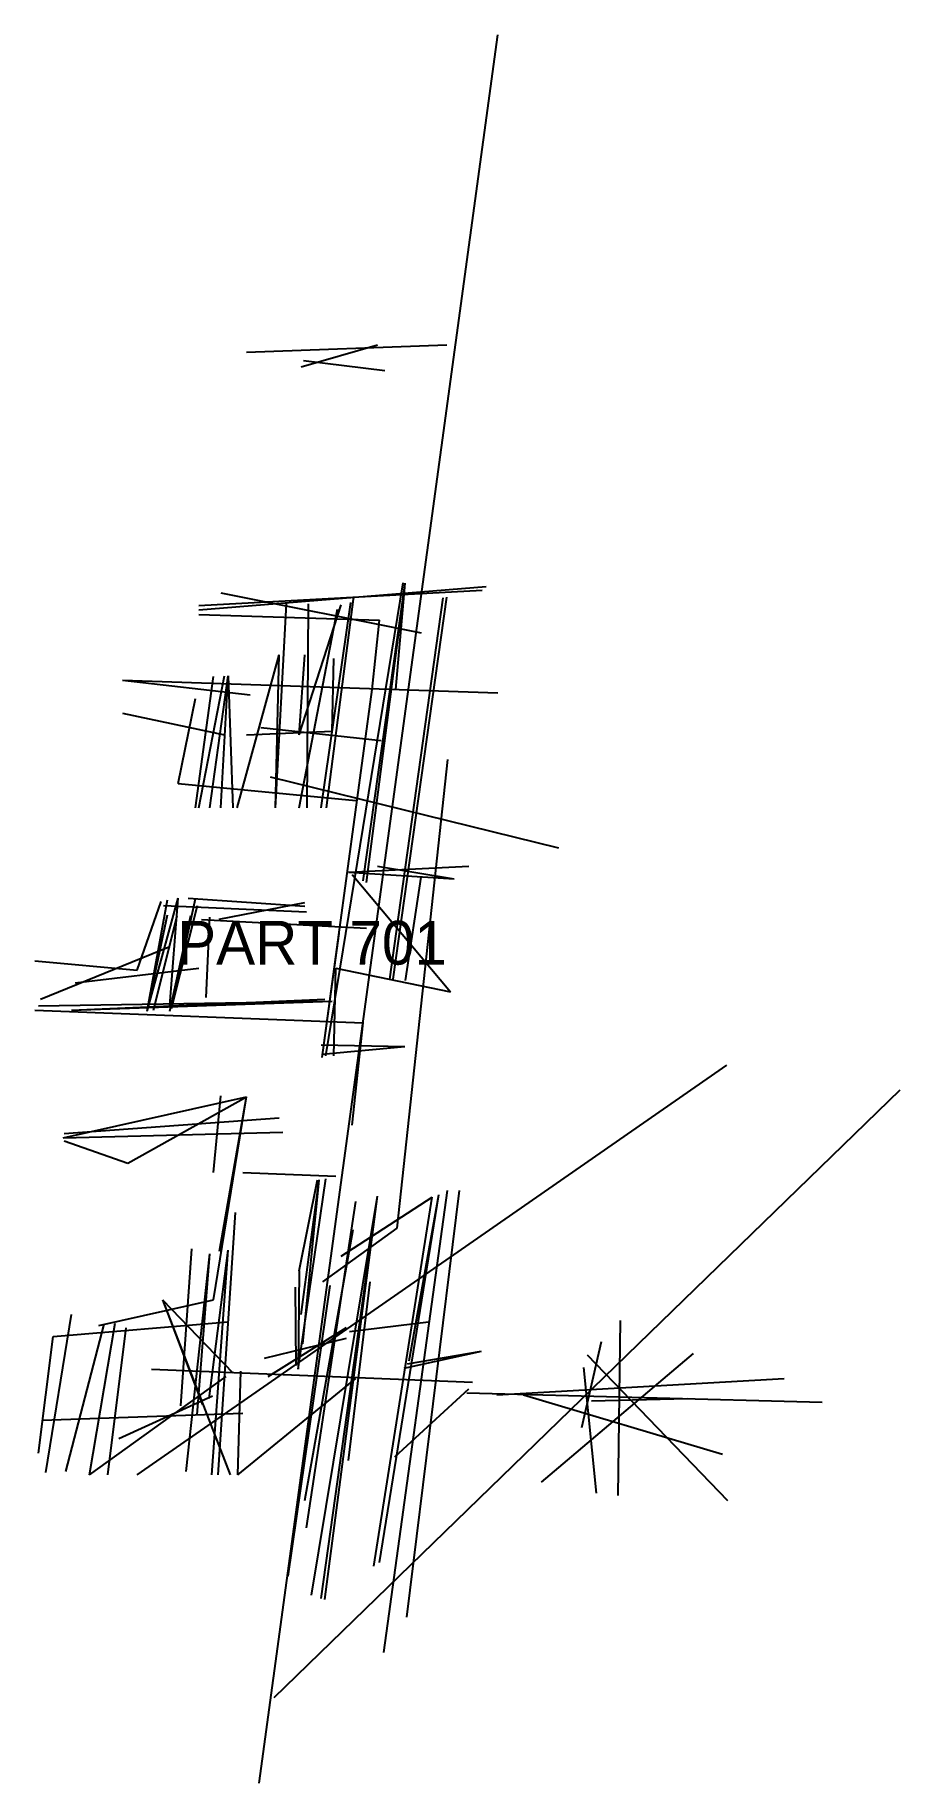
# Model space of a CAD drawing. Header units: millimetres. Extents: x 0 to 237, y 452 to 931.
import ezdxf

# ---------------------------------------------------------------- set-up
doc = ezdxf.new("R2010")
doc.units = ezdxf.units.MM
doc.layers.add('ANNOTATIONS', color=3, linetype='Continuous')
doc.layers.add('GEOMETRY', color=7, linetype='Continuous')

msp = doc.modelspace()

# ---------------------------------------------------------------- linework, layer by layer
at = {"layer": 'GEOMETRY'}
for p, q in [((61.5, 451.5), (127, 931)), ((58, 844), (113, 846)), ((73, 840), (94, 846)), ((73.67, 841.67), (96, 839)), ((45, 773.33), (123.75, 779.75)), ((45, 774.5), (122.67, 778.67)), ((51, 778), (106, 767)), ((79.8, 651), (101, 780.75)), ((80, 719), (87.5, 777)), ((90, 699), (101.6, 780.6)), ((91, 698.5), (101.6, 780.6)), ((98.25, 672), (113, 776.83)), ((99, 751.5), (101.6, 780.6)), ((45, 772), (94.5, 770.5)), ((66, 719), (69, 775)), ((72.5, 739), (84, 774.67)), ((72.5, 719), (83, 773.5)), ((74.67, 719), (75, 775)), ((78.5, 719), (86.67, 775.33)), ((97.33, 672), (112, 776.6)), ((92.5, 751.5), (94.5, 770.5)), ((55.5, 719), (67, 761)), ((66, 719), (67, 761)), ((72.5, 739), (74, 761)), ((81.5, 740), (82, 760)), ((24, 754), (59, 750)), ((24, 754), (127, 750.5)), ((44, 719), (49, 755)), ((45, 719), (52, 755.2)), ((48, 719), (53, 755.25)), ((51, 719), (53, 755.25)), ((53, 755.25), (54.33, 719)), ((39.33, 725.67), (44, 749)), ((78.75, 650.5), (92.5, 751.5)), ((24, 745), (52, 739)), ((58, 739), (81.5, 740)), ((62, 741), (95, 737.5)), ((99.33, 603.67), (113.25, 732.25)), ((39.33, 725.67), (88, 721)), ((64.5, 727.5), (143.67, 708)), ((86, 701.33), (119, 703)), ((86, 701.33), (115, 699.5)), ((87, 700.75), (114, 668.5)), ((94, 703), (115, 699.5)), ((101.67, 671.67), (106, 700)), ((28, 674.5), (34.67, 693.33)), ((30.75, 663.25), (39.25, 694.25)), ((30.75, 663.25), (36.4, 693.8)), ((35.25, 692.25), (74.5, 690.5)), ((37, 664.75), (39.25, 694.25)), ((37.5, 664), (44, 694)), ((37.5, 664), (44.6, 692.2)), ((42, 694.2), (74, 692)), ((50.5, 688.5), (74, 693)), ((30.75, 663.25), (36.33, 689.67)), ((32.5, 663.5), (39, 689.33)), ((37, 663.25), (42.75, 689.5)), ((45.67, 688.33), (91, 686)), ((47, 667), (48, 689)), ((1.5, 666.5), (37, 681)), ((78.75, 650.5), (83.5, 684.5)), ((0, 677), (28, 674.5)), ((11, 671), (45, 675)), ((82, 651), (82.5, 675)), ((82.5, 675), (114, 668.5)), ((0, 663.5), (90, 660)), ((1, 664.67), (80.67, 666)), ((10, 663.5), (79.5, 666.5)), ((10, 663.5), (81.5, 666)), ((87, 632), (90, 660)), ((78.5, 654), (101.5, 653.5)), ((78.8, 651.4), (101.5, 653.5)), ((28, 536), (189.8, 648.4)), ((7.75, 628.5), (58, 639.75)), ((25.5, 621.5), (58, 639.75)), ((49, 619), (51, 640)), ((49, 584), (58, 639.75)), ((50.6, 597.4), (58, 639.75)), ((65.67, 475), (237.33, 641.67)), ((8, 629.67), (67, 634)), ((7.75, 628.5), (68, 630)), ((8, 627.67), (25.5, 621.5)), ((57, 619), (82.5, 618)), ((72.25, 565), (79.8, 617.2)), ((72.5, 592), (77.5, 617)), ((73, 580), (78, 617)), ((73.5, 572), (78, 617)), ((95.67, 487.33), (113.2, 614)), ((102, 497), (116.5, 614)), ((74.5, 521.5), (88, 611)), ((75.86, 503), (94, 612.5)), ((78.5, 502.12), (94, 612.5)), ((79.5, 501.83), (94, 612.5)), ((84, 596), (109, 612.25)), ((93, 511), (109, 612.25)), ((94.5, 512), (110.83, 612.83)), ((102.67, 567.33), (110.83, 612.83)), ((50.25, 536), (55, 608)), ((74, 529), (87.33, 603.33)), ((79, 589), (99.33, 603.67)), ((40, 555), (43, 598)), ((41.5, 537), (48, 596.67)), ((44.5, 552.5), (48, 596.67)), ((47.75, 557), (53, 597.67)), ((48.5, 536), (53, 597.67)), ((72.5, 592), (72.25, 565)), ((69.5, 508.25), (81, 588)), ((71.67, 566), (71.5, 587.5)), ((86, 540), (92, 589)), ((17.5, 577), (49, 584)), ((35, 584), (53.6, 536)), ((35, 584), (54.33, 564)), ((35, 584), (46, 555.25)), ((3, 536.67), (10, 580)), ((5, 574), (53, 578)), ((8.5, 537), (19, 577.33)), ((15, 536), (22, 577.67)), ((20, 536), (25, 576.33)), ((64, 563), (85.5, 576.5)), ((86.33, 575.33), (108, 578)), ((160, 530.33), (160.67, 578.33)), ((1, 542), (5, 574)), ((63, 568), (85.5, 573.5)), ((150, 549), (155.4, 572.6)), ((101.33, 565.33), (122.5, 570)), ((102.25, 566.5), (122.5, 570)), ((139, 534), (180.67, 569.33)), ((151.5, 569), (190, 529)), ((15, 536), (52.5, 563)), ((32, 565), (120, 561.5)), ((55.67, 536), (56.5, 564.5)), ((55.67, 536), (88, 562.5)), ((126.67, 558), (205.5, 562.5)), ((150.5, 565.5), (154, 531)), ((23, 546), (48.67, 557.67)), ((98.75, 541), (119, 559.67)), ((118.5, 558.5), (216, 556)), ((134, 558), (188.67, 541.67)), ((152.67, 556.33), (179, 557)), ((2, 551), (57, 553))]:
    msp.add_line(p, q, dxfattribs=at)

# ---------------------------------------------------------------- texts
at = {"layer": 'ANNOTATIONS'}
msp.add_text('PART 701', height=12, dxfattribs=at).set_placement((39, 676))

doc.saveas('drawing.dxf')
